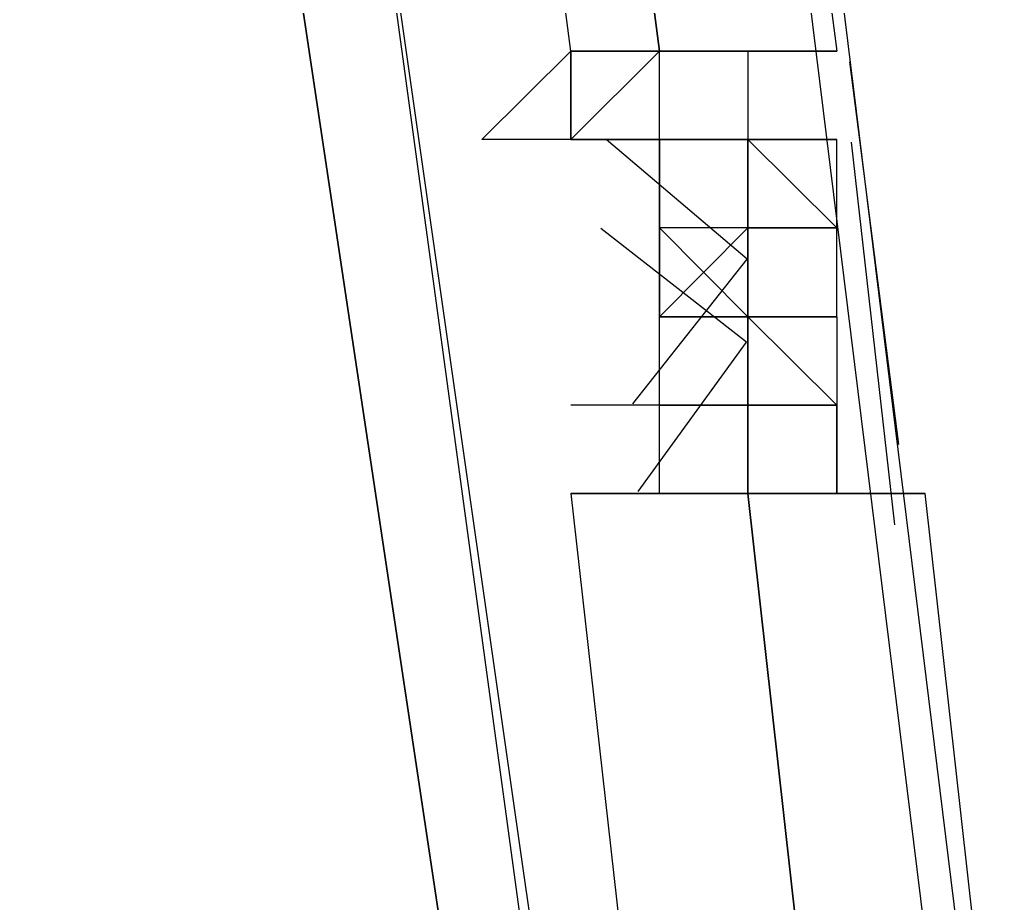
# Model space of a CAD drawing. Header units: feet. Extents: x -84 to 198, y -22 to 181.
# Drawn here: x 136.6237 to 136.7705, y 130.716 to 130.8492 of the extents above; entities that cross this region are included whole.
import ezdxf

# ---------------------------------------------------------------- set-up
doc = ezdxf.new("R2010")
doc.units = ezdxf.units.FT
doc.layers.add('A-LINEA', color=7, linetype='CONTINUOUS')

msp = doc.modelspace()

# ---------------------------------------------------------------- linework, layer by layer
at = {"layer": 'A-LINEA'}
for p, q in [((136.7067, 130.8444), (136.7067, 130.8444)), ((136.7067, 130.8444), (136.7067, 130.8444)), ((136.7067, 130.8311), (136.72, 130.8444)), ((136.7067, 130.8311), (136.7067, 130.8444)), ((136.7067, 130.8444), (136.7067, 130.8311)), ((136.7067, 130.8444), (136.7067, 130.8311)), ((136.7067, 130.8444), (136.7067, 130.8311)), ((136.7067, 130.8444), (136.7067, 130.8444)), ((136.7067, 130.8444), (136.7067, 130.8444)), ((136.7067, 130.8311), (136.72, 130.8444)), ((136.7067, 130.8311), (136.7067, 130.8444)), ((136.7067, 130.8444), (136.7067, 130.8311)), ((136.7067, 130.8444), (136.7067, 130.8311)), ((136.7067, 130.8444), (136.7067, 130.8311)), ((136.72, 130.8444), (136.72, 130.8444)), ((136.72, 130.8444), (136.72, 130.8444)), ((136.72, 130.8444), (136.7333, 130.8444)), ((136.72, 130.8444), (136.72, 130.8444)), ((136.72, 130.8311), (136.72, 130.8444)), ((136.72, 130.8444), (136.72, 130.8444)), ((136.72, 130.8311), (136.72, 130.8444)), ((136.72, 130.8444), (136.72, 130.8444)), ((136.72, 130.8311), (136.72, 130.8444)), ((136.72, 130.8444), (136.72, 130.8444)), ((136.72, 130.8444), (136.72, 130.8444)), ((136.72, 130.8444), (136.72, 130.8444)), ((136.72, 130.8444), (136.7333, 130.8444)), ((136.72, 130.8444), (136.72, 130.8444)), ((136.72, 130.8311), (136.72, 130.8444)), ((136.72, 130.8444), (136.72, 130.8444)), ((136.72, 130.8311), (136.72, 130.8444)), ((136.72, 130.8444), (136.72, 130.8444)), ((136.72, 130.8311), (136.72, 130.8444)), ((136.72, 130.8444), (136.72, 130.8444)), ((136.7333, 130.8444), (136.7333, 130.8444)), ((136.7333, 130.8444), (136.7333, 130.8444)), ((136.7333, 130.8444), (136.7333, 130.8444)), ((136.7333, 130.8444), (136.7333, 130.8444)), ((136.7333, 130.8444), (136.7333, 130.8444)), ((136.7333, 130.8444), (136.7467, 130.8444)), ((136.7333, 130.8444), (136.7333, 130.8444)), ((136.7333, 130.8444), (136.7333, 130.8444)), ((136.7333, 130.8444), (136.7333, 130.8444)), ((136.7333, 130.8444), (136.7333, 130.8444)), ((136.7333, 130.8444), (136.7333, 130.8444)), ((136.7333, 130.8444), (136.7333, 130.8444)), ((136.7467, 130.8444), (136.7333, 130.8444)), ((136.7333, 130.8444), (136.7333, 130.8444)), ((136.7333, 130.8444), (136.7333, 130.8444)), ((136.7333, 130.8444), (136.7333, 130.8444)), ((136.7333, 130.8444), (136.7333, 130.8444)), ((136.7333, 130.8444), (136.7333, 130.8444)), ((136.7333, 130.8444), (136.7467, 130.8444)), ((136.7333, 130.8444), (136.7333, 130.8444)), ((136.7333, 130.8444), (136.7333, 130.8444)), ((136.7333, 130.8444), (136.7333, 130.8444)), ((136.7333, 130.8444), (136.7333, 130.8444)), ((136.7333, 130.8444), (136.7333, 130.8444)), ((136.7333, 130.8444), (136.7333, 130.8444)), ((136.7467, 130.8444), (136.7333, 130.8444)), ((136.7467, 130.8444), (136.7467, 130.8444)), ((136.7467, 130.8444), (136.7467, 130.8444)), ((136.7467, 130.8444), (136.7467, 130.8444)), ((136.7467, 130.8444), (136.7467, 130.8444)), ((136.7467, 130.8444), (136.7467, 130.8444)), ((136.7467, 130.8444), (136.7467, 130.8444)), ((136.7467, 130.8444), (136.7467, 130.8444)), ((136.7467, 130.8444), (136.7467, 130.8444)), ((136.7467, 130.8444), (136.7467, 130.8444)), ((136.7467, 130.8444), (136.7467, 130.8444)), ((136.7467, 130.8444), (136.7467, 130.8444)), ((136.7467, 130.8444), (136.7467, 130.8444)), ((136.7467, 130.8444), (136.7467, 130.8444)), ((136.7467, 130.8444), (136.7467, 130.8444)), ((136.7467, 130.8444), (136.7467, 130.8444)), ((136.7467, 130.8444), (136.7467, 130.8444)), ((136.7467, 130.8444), (136.7467, 130.8444)), ((136.7467, 130.8444), (136.7467, 130.8444)), ((136.7486, 130.8428), (136.756, 130.7852)), ((136.7486, 130.8428), (136.756, 130.7852)), ((136.6933, 130.8311), (136.6933, 130.8311)), ((136.6933, 130.8311), (136.6933, 130.8311)), ((136.7067, 130.8311), (136.7067, 130.8311)), ((136.7067, 130.8311), (136.7067, 130.8311)), ((136.72, 130.8311), (136.7067, 130.8311)), ((136.72, 130.8311), (136.7067, 130.8311)), ((136.7067, 130.8311), (136.7067, 130.8311)), ((136.7067, 130.8311), (136.7067, 130.8311)), ((136.7067, 130.8311), (136.7067, 130.8311)), ((136.7067, 130.8311), (136.7067, 130.8311)), ((136.7067, 130.8311), (136.7067, 130.8311)), ((136.7067, 130.8311), (136.72, 130.8311)), ((136.7067, 130.8311), (136.72, 130.8311)), ((136.7067, 130.8311), (136.7067, 130.8311)), ((136.7067, 130.8311), (136.7067, 130.8311)), ((136.7067, 130.8311), (136.7067, 130.8311)), ((136.72, 130.8311), (136.7067, 130.8311)), ((136.72, 130.8311), (136.7067, 130.8311)), ((136.7067, 130.8311), (136.7067, 130.8311)), ((136.7067, 130.8311), (136.7067, 130.8311)), ((136.7067, 130.8311), (136.7067, 130.8311)), ((136.7067, 130.8311), (136.7067, 130.8311)), ((136.7067, 130.8311), (136.7067, 130.8311)), ((136.7067, 130.8311), (136.72, 130.8311)), ((136.7067, 130.8311), (136.72, 130.8311)), ((136.7067, 130.8311), (136.7067, 130.8311)), ((136.72, 130.8311), (136.72, 130.8311)), ((136.72, 130.8311), (136.72, 130.8311)), ((136.72, 130.8311), (136.72, 130.8311)), ((136.72, 130.8178), (136.72, 130.8311)), ((136.72, 130.8311), (136.72, 130.8311)), ((136.72, 130.8311), (136.72, 130.8311)), ((136.72, 130.8311), (136.72, 130.8311)), ((136.72, 130.8311), (136.72, 130.8311)), ((136.72, 130.8311), (136.7333, 130.8311)), ((136.72, 130.8311), (136.72, 130.8311)), ((136.72, 130.8311), (136.72, 130.8311)), ((136.72, 130.8311), (136.72, 130.8311)), ((136.72, 130.8311), (136.72, 130.8311)), ((136.72, 130.8311), (136.72, 130.8311)), ((136.72, 130.8311), (136.72, 130.8311)), ((136.7333, 130.8311), (136.72, 130.8311)), ((136.7333, 130.8311), (136.72, 130.8311)), ((136.72, 130.8311), (136.72, 130.8311)), ((136.72, 130.8311), (136.72, 130.8311)), ((136.72, 130.8311), (136.72, 130.8311)), ((136.72, 130.8311), (136.72, 130.8311)), ((136.72, 130.8311), (136.72, 130.8311)), ((136.72, 130.8311), (136.72, 130.8311)), ((136.72, 130.8311), (136.72, 130.8311)), ((136.72, 130.8311), (136.72, 130.8178)), ((136.72, 130.8311), (136.72, 130.8311)), ((136.72, 130.8311), (136.7333, 130.8311)), ((136.72, 130.8311), (136.72, 130.8311)), ((136.72, 130.8311), (136.72, 130.8311)), ((136.72, 130.8311), (136.72, 130.8311)), ((136.72, 130.8311), (136.72, 130.8311)), ((136.72, 130.8311), (136.72, 130.8311)), ((136.72, 130.8311), (136.72, 130.8311)), ((136.72, 130.8311), (136.72, 130.8311)), ((136.72, 130.8311), (136.72, 130.8311)), ((136.7333, 130.8311), (136.72, 130.8311)), ((136.72, 130.8311), (136.72, 130.8311)), ((136.72, 130.8311), (136.72, 130.8311)), ((136.72, 130.8311), (136.72, 130.8311)), ((136.72, 130.8311), (136.72, 130.8311)), ((136.72, 130.8311), (136.72, 130.8311)), ((136.72, 130.8311), (136.72, 130.8311)), ((136.72, 130.8311), (136.72, 130.8311)), ((136.72, 130.8178), (136.72, 130.8311)), ((136.72, 130.8311), (136.72, 130.8311)), ((136.72, 130.8311), (136.72, 130.8311)), ((136.72, 130.8311), (136.72, 130.8311)), ((136.72, 130.8311), (136.72, 130.8311)), ((136.72, 130.8311), (136.7333, 130.8311)), ((136.72, 130.8311), (136.72, 130.8311)), ((136.72, 130.8311), (136.72, 130.8311)), ((136.72, 130.8311), (136.72, 130.8311)), ((136.72, 130.8311), (136.72, 130.8311)), ((136.72, 130.8311), (136.72, 130.8311)), ((136.72, 130.8311), (136.72, 130.8311)), ((136.7333, 130.8311), (136.72, 130.8311)), ((136.7333, 130.8311), (136.72, 130.8311)), ((136.72, 130.8311), (136.72, 130.8311)), ((136.72, 130.8311), (136.72, 130.8311)), ((136.72, 130.8311), (136.72, 130.8311)), ((136.72, 130.8311), (136.72, 130.8311)), ((136.72, 130.8311), (136.72, 130.8311)), ((136.72, 130.8311), (136.72, 130.8311)), ((136.72, 130.8311), (136.72, 130.8311)), ((136.72, 130.8311), (136.72, 130.8178)), ((136.72, 130.8311), (136.72, 130.8311)), ((136.72, 130.8311), (136.7333, 130.8311)), ((136.72, 130.8311), (136.72, 130.8311)), ((136.72, 130.8311), (136.72, 130.8311)), ((136.72, 130.8311), (136.72, 130.8311)), ((136.72, 130.8311), (136.72, 130.8311)), ((136.72, 130.8311), (136.72, 130.8311)), ((136.72, 130.8311), (136.72, 130.8311)), ((136.72, 130.8311), (136.72, 130.8311)), ((136.72, 130.8311), (136.72, 130.8311)), ((136.7333, 130.8311), (136.72, 130.8311)), ((136.72, 130.8311), (136.72, 130.8311)), ((136.72, 130.8311), (136.72, 130.8311)), ((136.72, 130.8311), (136.72, 130.8311)), ((136.72, 130.8311), (136.72, 130.8311)), ((136.7333, 130.8311), (136.7333, 130.8311)), ((136.7333, 130.8311), (136.7333, 130.8311)), ((136.7333, 130.8311), (136.7333, 130.8311)), ((136.7467, 130.8311), (136.7333, 130.8311)), ((136.7333, 130.8311), (136.7333, 130.8311)), ((136.7333, 130.8311), (136.7467, 130.8311)), ((136.7333, 130.8311), (136.7333, 130.8311)), ((136.7333, 130.8311), (136.7333, 130.8311)), ((136.7333, 130.8311), (136.7333, 130.8311)), ((136.7333, 130.8311), (136.7333, 130.8311)), ((136.7333, 130.8311), (136.7333, 130.8311)), ((136.7333, 130.8311), (136.7333, 130.8311)), ((136.7333, 130.8311), (136.7333, 130.8311)), ((136.7333, 130.8311), (136.7333, 130.8311)), ((136.7333, 130.8178), (136.7333, 130.8311)), ((136.7333, 130.8311), (136.7333, 130.8311)), ((136.7333, 130.8178), (136.7333, 130.8311)), ((136.7333, 130.8311), (136.7333, 130.8311)), ((136.7333, 130.8311), (136.7333, 130.8311)), ((136.7333, 130.8311), (136.7333, 130.8311)), ((136.7333, 130.8311), (136.7333, 130.8311)), ((136.7333, 130.8311), (136.7333, 130.8311)), ((136.7333, 130.8311), (136.7333, 130.8311)), ((136.7333, 130.8311), (136.7333, 130.8311)), ((136.7333, 130.8178), (136.7333, 130.8311)), ((136.7333, 130.8311), (136.7333, 130.8311)), ((136.7333, 130.8311), (136.7333, 130.8311)), ((136.7333, 130.8311), (136.7333, 130.8311)), ((136.7333, 130.8311), (136.7333, 130.8311)), ((136.7333, 130.8311), (136.7333, 130.8311)), ((136.7333, 130.8311), (136.7333, 130.8311)), ((136.7333, 130.8311), (136.7333, 130.8311)), ((136.7333, 130.8311), (136.7333, 130.8311)), ((136.7333, 130.8311), (136.7333, 130.8311)), ((136.7333, 130.8311), (136.7333, 130.8178)), ((136.7333, 130.8311), (136.7333, 130.8311)), ((136.7333, 130.8311), (136.7333, 130.8311)), ((136.7333, 130.8311), (136.7333, 130.8311)), ((136.7333, 130.8311), (136.7333, 130.8311)), ((136.7333, 130.8311), (136.7467, 130.8178)), ((136.7333, 130.8311), (136.7333, 130.8311)), ((136.7333, 130.8311), (136.7333, 130.8311)), ((136.7333, 130.8311), (136.7333, 130.8311)), ((136.7333, 130.8311), (136.7333, 130.8311)), ((136.7333, 130.8311), (136.7333, 130.8311)), ((136.7333, 130.8311), (136.7333, 130.8311)), ((136.7333, 130.8311), (136.7333, 130.8311)), ((136.7333, 130.8311), (136.7333, 130.8311)), ((136.7333, 130.8311), (136.7333, 130.8311)), ((136.7333, 130.8311), (136.7333, 130.8311)), ((136.7333, 130.8311), (136.7333, 130.8311)), ((136.7333, 130.8311), (136.7333, 130.8311)), ((136.7333, 130.8311), (136.7333, 130.8311)), ((136.7333, 130.8311), (136.7333, 130.8311)), ((136.7333, 130.8311), (136.7333, 130.8311)), ((136.7333, 130.8311), (136.7333, 130.8311)), ((136.7333, 130.8311), (136.7333, 130.8311)), ((136.7467, 130.8311), (136.7333, 130.8311)), ((136.7333, 130.8311), (136.7333, 130.8311)), ((136.7333, 130.8311), (136.7467, 130.8311)), ((136.7333, 130.8311), (136.7333, 130.8311)), ((136.7333, 130.8311), (136.7333, 130.8311)), ((136.7333, 130.8311), (136.7333, 130.8311)), ((136.7333, 130.8311), (136.7333, 130.8311)), ((136.7333, 130.8311), (136.7333, 130.8311)), ((136.7333, 130.8311), (136.7333, 130.8311)), ((136.7333, 130.8311), (136.7333, 130.8311)), ((136.7333, 130.8311), (136.7333, 130.8311)), ((136.7333, 130.8178), (136.7333, 130.8311)), ((136.7333, 130.8311), (136.7333, 130.8311)), ((136.7333, 130.8178), (136.7333, 130.8311)), ((136.7333, 130.8311), (136.7333, 130.8311)), ((136.7333, 130.8311), (136.7333, 130.8311)), ((136.7333, 130.8311), (136.7333, 130.8311)), ((136.7333, 130.8311), (136.7333, 130.8311)), ((136.7333, 130.8311), (136.7333, 130.8311)), ((136.7333, 130.8311), (136.7333, 130.8311)), ((136.7333, 130.8311), (136.7333, 130.8311)), ((136.7333, 130.8178), (136.7333, 130.8311)), ((136.7333, 130.8311), (136.7333, 130.8311)), ((136.7333, 130.8311), (136.7333, 130.8311)), ((136.7333, 130.8311), (136.7333, 130.8311)), ((136.7333, 130.8311), (136.7333, 130.8311)), ((136.7333, 130.8311), (136.7333, 130.8311)), ((136.7333, 130.8311), (136.7333, 130.8311)), ((136.7333, 130.8311), (136.7333, 130.8311)), ((136.7333, 130.8311), (136.7333, 130.8311)), ((136.7333, 130.8311), (136.7333, 130.8311)), ((136.7333, 130.8311), (136.7333, 130.8178)), ((136.7333, 130.8311), (136.7333, 130.8311)), ((136.7333, 130.8311), (136.7333, 130.8311)), ((136.7333, 130.8311), (136.7333, 130.8311)), ((136.7333, 130.8311), (136.7333, 130.8311)), ((136.7333, 130.8311), (136.7467, 130.8178)), ((136.7333, 130.8311), (136.7333, 130.8311)), ((136.7333, 130.8311), (136.7333, 130.8311)), ((136.7333, 130.8311), (136.7333, 130.8311)), ((136.7333, 130.8311), (136.7333, 130.8311)), ((136.7333, 130.8311), (136.7333, 130.8311)), ((136.7333, 130.8311), (136.7333, 130.8311)), ((136.7333, 130.8311), (136.7333, 130.8311)), ((136.7333, 130.8311), (136.7333, 130.8311)), ((136.7333, 130.8311), (136.7333, 130.8311)), ((136.7333, 130.8311), (136.7333, 130.8311)), ((136.7333, 130.8311), (136.7333, 130.8311)), ((136.7333, 130.8311), (136.7333, 130.8311)), ((136.7333, 130.8311), (136.7333, 130.8311)), ((136.7333, 130.8311), (136.7333, 130.8311)), ((136.7467, 130.8311), (136.7467, 130.8311)), ((136.7467, 130.8311), (136.7467, 130.8311)), ((136.7467, 130.8178), (136.7467, 130.8311)), ((136.7467, 130.8311), (136.7467, 130.8311)), ((136.7467, 130.8311), (136.7467, 130.8311)), ((136.7467, 130.8311), (136.7467, 130.8311)), ((136.7467, 130.8311), (136.7467, 130.8311)), ((136.7467, 130.8311), (136.7467, 130.8311)), ((136.7467, 130.8311), (136.7467, 130.8311)), ((136.7467, 130.8311), (136.7467, 130.8311)), ((136.7467, 130.8311), (136.7467, 130.8311)), ((136.7467, 130.8311), (136.7467, 130.8311)), ((136.7467, 130.8178), (136.7467, 130.8311)), ((136.7467, 130.8311), (136.7467, 130.8311)), ((136.7467, 130.8178), (136.7467, 130.8311)), ((136.7467, 130.8178), (136.7467, 130.8311)), ((136.7467, 130.8178), (136.7467, 130.8311)), ((136.7467, 130.8311), (136.7467, 130.8311)), ((136.7467, 130.8311), (136.7467, 130.8311)), ((136.7467, 130.8311), (136.7467, 130.8311)), ((136.7467, 130.8178), (136.7467, 130.8311)), ((136.7467, 130.8311), (136.7467, 130.8311)), ((136.7467, 130.8311), (136.7467, 130.8311)), ((136.7467, 130.8311), (136.7467, 130.8311)), ((136.7467, 130.8311), (136.7467, 130.8311)), ((136.7467, 130.8311), (136.7467, 130.8311)), ((136.7467, 130.8311), (136.7467, 130.8311)), ((136.7467, 130.8311), (136.7467, 130.8311)), ((136.7467, 130.8311), (136.7467, 130.8311)), ((136.7467, 130.8311), (136.7467, 130.8311)), ((136.7467, 130.8178), (136.7467, 130.8311)), ((136.7467, 130.8311), (136.7467, 130.8311)), ((136.7467, 130.8178), (136.7467, 130.8311)), ((136.7467, 130.8178), (136.7467, 130.8311)), ((136.7467, 130.8178), (136.7467, 130.8311)), ((136.7467, 130.8311), (136.7467, 130.8311)), ((136.7489, 130.8307), (136.7554, 130.7731)), ((136.7489, 130.8307), (136.7554, 130.7731)), ((136.72, 130.8178), (136.72, 130.8178)), ((136.7333, 130.8178), (136.72, 130.8178)), ((136.72, 130.8178), (136.72, 130.8178)), ((136.72, 130.8178), (136.72, 130.8178)), ((136.7333, 130.8178), (136.72, 130.8178)), ((136.7333, 130.8178), (136.72, 130.8178)), ((136.72, 130.8178), (136.72, 130.8178)), ((136.72, 130.8178), (136.72, 130.8178)), ((136.7333, 130.8178), (136.72, 130.8178)), ((136.72, 130.8178), (136.72, 130.8044)), ((136.72, 130.8178), (136.72, 130.8178)), ((136.72, 130.8178), (136.72, 130.8178)), ((136.72, 130.8178), (136.72, 130.8178)), ((136.72, 130.8178), (136.72, 130.8178)), ((136.72, 130.8178), (136.72, 130.8178)), ((136.72, 130.8178), (136.72, 130.8178)), ((136.72, 130.8178), (136.72, 130.8178)), ((136.72, 130.8178), (136.72, 130.8178)), ((136.72, 130.8178), (136.72, 130.8178)), ((136.72, 130.8178), (136.72, 130.8178)), ((136.72, 130.8178), (136.72, 130.8178)), ((136.72, 130.8178), (136.72, 130.8178)), ((136.72, 130.8178), (136.72, 130.8178)), ((136.72, 130.8178), (136.72, 130.8178)), ((136.7333, 130.8178), (136.72, 130.8178)), ((136.72, 130.8178), (136.72, 130.8178)), ((136.72, 130.8178), (136.72, 130.8178)), ((136.72, 130.8044), (136.72, 130.8178)), ((136.72, 130.8044), (136.7333, 130.8178)), ((136.72, 130.8178), (136.72, 130.8178)), ((136.7333, 130.8178), (136.72, 130.8178)), ((136.72, 130.8178), (136.72, 130.8178)), ((136.72, 130.8178), (136.72, 130.8178)), ((136.7333, 130.8178), (136.72, 130.8178)), ((136.7333, 130.8178), (136.72, 130.8178)), ((136.72, 130.8178), (136.72, 130.8178)), ((136.72, 130.8178), (136.72, 130.8178)), ((136.7333, 130.8178), (136.72, 130.8178)), ((136.72, 130.8178), (136.72, 130.8044)), ((136.72, 130.8178), (136.72, 130.8178)), ((136.72, 130.8178), (136.72, 130.8178)), ((136.72, 130.8178), (136.72, 130.8178)), ((136.72, 130.8178), (136.72, 130.8178)), ((136.72, 130.8178), (136.72, 130.8178)), ((136.72, 130.8178), (136.72, 130.8178)), ((136.72, 130.8178), (136.72, 130.8178)), ((136.72, 130.8178), (136.72, 130.8178)), ((136.72, 130.8178), (136.72, 130.8178)), ((136.72, 130.8178), (136.72, 130.8178)), ((136.72, 130.8178), (136.72, 130.8178)), ((136.72, 130.8178), (136.72, 130.8178)), ((136.72, 130.8178), (136.72, 130.8178)), ((136.72, 130.8178), (136.72, 130.8178)), ((136.7333, 130.8178), (136.72, 130.8178)), ((136.72, 130.8178), (136.72, 130.8178)), ((136.72, 130.8178), (136.72, 130.8178)), ((136.72, 130.8044), (136.72, 130.8178)), ((136.72, 130.8044), (136.7333, 130.8178)), ((136.7333, 130.8178), (136.7333, 130.8178)), ((136.7333, 130.8178), (136.7333, 130.8178)), ((136.7333, 130.8178), (136.7333, 130.8178)), ((136.7333, 130.8178), (136.7333, 130.8178)), ((136.7333, 130.8178), (136.7333, 130.8178)), ((136.7333, 130.8178), (136.7333, 130.8178)), ((136.7333, 130.8178), (136.7467, 130.8178)), ((136.7333, 130.8044), (136.7333, 130.8178)), ((136.7333, 130.8178), (136.7333, 130.8178)), ((136.7333, 130.8178), (136.7333, 130.8178)), ((136.7333, 130.8178), (136.7333, 130.8178)), ((136.7467, 130.8178), (136.7333, 130.8178)), ((136.7333, 130.8178), (136.7333, 130.8178)), ((136.7333, 130.8178), (136.7333, 130.8178)), ((136.7333, 130.8178), (136.7333, 130.8178)), ((136.7333, 130.8178), (136.7333, 130.8178)), ((136.7333, 130.8178), (136.7333, 130.8178)), ((136.7333, 130.8178), (136.7333, 130.8178)), ((136.7467, 130.8178), (136.7333, 130.8178)), ((136.7333, 130.8178), (136.7333, 130.8178)), ((136.7333, 130.8178), (136.7333, 130.8178)), ((136.7333, 130.8178), (136.7333, 130.8178)), ((136.7333, 130.8178), (136.7333, 130.8178)), ((136.7333, 130.8178), (136.7333, 130.8178)), ((136.7333, 130.8178), (136.7333, 130.8178)), ((136.7333, 130.8178), (136.7333, 130.8178)), ((136.7333, 130.8178), (136.7333, 130.8178)), ((136.7333, 130.8178), (136.7333, 130.8178)), ((136.7333, 130.8178), (136.7333, 130.8178)), ((136.7333, 130.8178), (136.7333, 130.8178)), ((136.7333, 130.8178), (136.7333, 130.8178)), ((136.7333, 130.8178), (136.7333, 130.8178)), ((136.7333, 130.8178), (136.7333, 130.8178)), ((136.7333, 130.8178), (136.7333, 130.8044)), ((136.7333, 130.8178), (136.7333, 130.8178)), ((136.7333, 130.8178), (136.7333, 130.8178)), ((136.7333, 130.8178), (136.7333, 130.8178)), ((136.7333, 130.8178), (136.7333, 130.8178)), ((136.7333, 130.8178), (136.7333, 130.8178)), ((136.7333, 130.8178), (136.7333, 130.8178)), ((136.7333, 130.8178), (136.7333, 130.8178)), ((136.7333, 130.8178), (136.7333, 130.8178)), ((136.7333, 130.8178), (136.7333, 130.8178)), ((136.7333, 130.8178), (136.7333, 130.8178)), ((136.7333, 130.8178), (136.7333, 130.8178)), ((136.7333, 130.8178), (136.7333, 130.8178)), ((136.7333, 130.8178), (136.7333, 130.8178)), ((136.7333, 130.8178), (136.7467, 130.8178)), ((136.7333, 130.8178), (136.7467, 130.8178)), ((136.7467, 130.8178), (136.7333, 130.8178)), ((136.7333, 130.8178), (136.7333, 130.8178)), ((136.7333, 130.8178), (136.7333, 130.8044)), ((136.7333, 130.8044), (136.7333, 130.8178)), ((136.7333, 130.8044), (136.7333, 130.8178)), ((136.7333, 130.8178), (136.7333, 130.8178)), ((136.7333, 130.8178), (136.7333, 130.8178)), ((136.7333, 130.8178), (136.7333, 130.8178)), ((136.7333, 130.8178), (136.7333, 130.8178)), ((136.7333, 130.8178), (136.7333, 130.8178)), ((136.7333, 130.8178), (136.7333, 130.8178)), ((136.7333, 130.8178), (136.7467, 130.8178)), ((136.7333, 130.8044), (136.7333, 130.8178)), ((136.7333, 130.8178), (136.7333, 130.8178)), ((136.7333, 130.8178), (136.7333, 130.8178)), ((136.7333, 130.8178), (136.7333, 130.8178)), ((136.7467, 130.8178), (136.7333, 130.8178)), ((136.7333, 130.8178), (136.7333, 130.8178)), ((136.7333, 130.8178), (136.7333, 130.8178)), ((136.7333, 130.8178), (136.7333, 130.8178)), ((136.7333, 130.8178), (136.7333, 130.8178)), ((136.7333, 130.8178), (136.7333, 130.8178)), ((136.7333, 130.8178), (136.7333, 130.8178)), ((136.7467, 130.8178), (136.7333, 130.8178)), ((136.7333, 130.8178), (136.7333, 130.8178)), ((136.7333, 130.8178), (136.7333, 130.8178)), ((136.7333, 130.8178), (136.7333, 130.8178)), ((136.7333, 130.8178), (136.7333, 130.8178)), ((136.7333, 130.8178), (136.7333, 130.8178)), ((136.7333, 130.8178), (136.7333, 130.8178)), ((136.7333, 130.8178), (136.7333, 130.8178)), ((136.7333, 130.8178), (136.7333, 130.8178)), ((136.7333, 130.8178), (136.7333, 130.8178)), ((136.7333, 130.8178), (136.7333, 130.8178)), ((136.7333, 130.8178), (136.7333, 130.8178)), ((136.7333, 130.8178), (136.7333, 130.8178)), ((136.7333, 130.8178), (136.7333, 130.8178)), ((136.7333, 130.8178), (136.7333, 130.8178)), ((136.7333, 130.8178), (136.7333, 130.8044)), ((136.7333, 130.8178), (136.7333, 130.8178)), ((136.7333, 130.8178), (136.7333, 130.8178)), ((136.7333, 130.8178), (136.7333, 130.8178)), ((136.7333, 130.8178), (136.7333, 130.8178)), ((136.7333, 130.8178), (136.7333, 130.8178)), ((136.7333, 130.8178), (136.7333, 130.8178)), ((136.7333, 130.8178), (136.7333, 130.8178)), ((136.7333, 130.8178), (136.7333, 130.8178)), ((136.7333, 130.8178), (136.7333, 130.8178)), ((136.7333, 130.8178), (136.7333, 130.8178)), ((136.7333, 130.8178), (136.7333, 130.8178)), ((136.7333, 130.8178), (136.7333, 130.8178)), ((136.7333, 130.8178), (136.7333, 130.8178)), ((136.7333, 130.8178), (136.7467, 130.8178)), ((136.7333, 130.8178), (136.7467, 130.8178)), ((136.7467, 130.8178), (136.7333, 130.8178)), ((136.7333, 130.8178), (136.7333, 130.8178)), ((136.7333, 130.8178), (136.7333, 130.8044)), ((136.7333, 130.8044), (136.7333, 130.8178)), ((136.7333, 130.8044), (136.7333, 130.8178)), ((136.7467, 130.8044), (136.7467, 130.8178)), ((136.7467, 130.8178), (136.7467, 130.8178)), ((136.7467, 130.8178), (136.7467, 130.8178)), ((136.7467, 130.8178), (136.7467, 130.8178)), ((136.7467, 130.8178), (136.7467, 130.8178)), ((136.7467, 130.8178), (136.7467, 130.8178)), ((136.7467, 130.8178), (136.7467, 130.8178)), ((136.7467, 130.8178), (136.7467, 130.8178)), ((136.7467, 130.8178), (136.7467, 130.8178)), ((136.7467, 130.8178), (136.7467, 130.8178)), ((136.7467, 130.8178), (136.7467, 130.8178)), ((136.7467, 130.8178), (136.7467, 130.8178)), ((136.7467, 130.8178), (136.7467, 130.8178)), ((136.7467, 130.8178), (136.7467, 130.8178)), ((136.7467, 130.8178), (136.7467, 130.8178)), ((136.7467, 130.8178), (136.7467, 130.8178)), ((136.7467, 130.8178), (136.7467, 130.8178)), ((136.7467, 130.8178), (136.7467, 130.8178)), ((136.7467, 130.8178), (136.7467, 130.8178)), ((136.7467, 130.8178), (136.7467, 130.8178)), ((136.7467, 130.8178), (136.7467, 130.8178)), ((136.7467, 130.8178), (136.7467, 130.8178)), ((136.7467, 130.8178), (136.7467, 130.8178)), ((136.7467, 130.8178), (136.7467, 130.8178)), ((136.7467, 130.8178), (136.7467, 130.8178)), ((136.7467, 130.8178), (136.7467, 130.8178)), ((136.7467, 130.8178), (136.7467, 130.8178)), ((136.7467, 130.8178), (136.7467, 130.8178)), ((136.7467, 130.8178), (136.7467, 130.8178)), ((136.7467, 130.8044), (136.7467, 130.8178)), ((136.7467, 130.8178), (136.7467, 130.8178)), ((136.7467, 130.8178), (136.7467, 130.8178)), ((136.7467, 130.8178), (136.7467, 130.8178)), ((136.7467, 130.8178), (136.7467, 130.8178)), ((136.7467, 130.8178), (136.7467, 130.8178)), ((136.7467, 130.8178), (136.7467, 130.8178)), ((136.7467, 130.8178), (136.7467, 130.8178)), ((136.7467, 130.8178), (136.7467, 130.8178)), ((136.7467, 130.8178), (136.7467, 130.8178)), ((136.7467, 130.8178), (136.7467, 130.8178)), ((136.7467, 130.8178), (136.7467, 130.8178)), ((136.7467, 130.8178), (136.7467, 130.8178)), ((136.7467, 130.8178), (136.7467, 130.8178)), ((136.7467, 130.8178), (136.7467, 130.8178)), ((136.7467, 130.8178), (136.7467, 130.8178)), ((136.7467, 130.8178), (136.7467, 130.8178)), ((136.7467, 130.8178), (136.7467, 130.8178)), ((136.7467, 130.8178), (136.7467, 130.8178)), ((136.7467, 130.8178), (136.7467, 130.8178)), ((136.7467, 130.8178), (136.7467, 130.8178)), ((136.7467, 130.8178), (136.7467, 130.8178)), ((136.7467, 130.8178), (136.7467, 130.8178)), ((136.7467, 130.8178), (136.7467, 130.8178)), ((136.7467, 130.8178), (136.7467, 130.8178)), ((136.7467, 130.8178), (136.7467, 130.8178)), ((136.7467, 130.8178), (136.7467, 130.8178)), ((136.7467, 130.8178), (136.7467, 130.8178)), ((136.7467, 130.8178), (136.7467, 130.8178)), ((136.72, 130.8044), (136.72, 130.8044)), ((136.72, 130.8044), (136.72, 130.8044)), ((136.72, 130.8044), (136.72, 130.8044)), ((136.72, 130.7911), (136.72, 130.8044)), ((136.72, 130.8044), (136.72, 130.8044)), ((136.72, 130.8044), (136.72, 130.8044)), ((136.7333, 130.8044), (136.72, 130.8044)), ((136.72, 130.8044), (136.72, 130.8044)), ((136.72, 130.8044), (136.72, 130.8044)), ((136.72, 130.8044), (136.72, 130.8044)), ((136.7333, 130.8044), (136.72, 130.8044)), ((136.72, 130.8044), (136.72, 130.8044)), ((136.72, 130.8044), (136.7333, 130.8044)), ((136.72, 130.8044), (136.72, 130.8044)), ((136.7333, 130.8044), (136.72, 130.8044)), ((136.72, 130.8044), (136.72, 130.8044)), ((136.7333, 130.8044), (136.72, 130.8044)), ((136.72, 130.8044), (136.72, 130.8044)), ((136.72, 130.8044), (136.72, 130.8044)), ((136.72, 130.8044), (136.72, 130.8044)), ((136.72, 130.7911), (136.72, 130.8044)), ((136.72, 130.8044), (136.72, 130.8044)), ((136.72, 130.8044), (136.72, 130.8044)), ((136.7333, 130.8044), (136.72, 130.8044)), ((136.72, 130.8044), (136.72, 130.8044)), ((136.72, 130.8044), (136.72, 130.8044)), ((136.72, 130.8044), (136.72, 130.8044)), ((136.7333, 130.8044), (136.72, 130.8044)), ((136.72, 130.8044), (136.72, 130.8044)), ((136.72, 130.8044), (136.7333, 130.8044)), ((136.72, 130.8044), (136.72, 130.8044)), ((136.7333, 130.8044), (136.72, 130.8044)), ((136.72, 130.8044), (136.72, 130.8044)), ((136.7333, 130.8044), (136.72, 130.8044)), ((136.7333, 130.8044), (136.7467, 130.8044)), ((136.7333, 130.8044), (136.7467, 130.8044)), ((136.7333, 130.8044), (136.7333, 130.8044)), ((136.7333, 130.8044), (136.7333, 130.8044)), ((136.7333, 130.8044), (136.7333, 130.8044)), ((136.7333, 130.7911), (136.7333, 130.8044)), ((136.7333, 130.8044), (136.7333, 130.8044)), ((136.7333, 130.8044), (136.7333, 130.8044)), ((136.7333, 130.8044), (136.7333, 130.8044)), ((136.7333, 130.8044), (136.7333, 130.8044)), ((136.7333, 130.8044), (136.7333, 130.8044)), ((136.7333, 130.8044), (136.7333, 130.8044)), ((136.7333, 130.8044), (136.7333, 130.8044)), ((136.7333, 130.8044), (136.7333, 130.8044)), ((136.7333, 130.8044), (136.7333, 130.8044)), ((136.7333, 130.8044), (136.7333, 130.8044)), ((136.7333, 130.8044), (136.7333, 130.8044)), ((136.7333, 130.8044), (136.7333, 130.8044)), ((136.7333, 130.8044), (136.7333, 130.8044)), ((136.7333, 130.8044), (136.7467, 130.8044)), ((136.7333, 130.8044), (136.7467, 130.8044)), ((136.7333, 130.8044), (136.7333, 130.8044)), ((136.7333, 130.8044), (136.7333, 130.7911)), ((136.7333, 130.8044), (136.7333, 130.7911)), ((136.7333, 130.8044), (136.7333, 130.7911)), ((136.7333, 130.8044), (136.7333, 130.8044)), ((136.7333, 130.8044), (136.7333, 130.8044)), ((136.7333, 130.8044), (136.7333, 130.8044)), ((136.7333, 130.8044), (136.7333, 130.8044)), ((136.7333, 130.8044), (136.7333, 130.7911)), ((136.7333, 130.8044), (136.7333, 130.8044)), ((136.7333, 130.8044), (136.7333, 130.8044)), ((136.7333, 130.8044), (136.7333, 130.7911)), ((136.7333, 130.8044), (136.7333, 130.8044)), ((136.7333, 130.8044), (136.7333, 130.8044)), ((136.7333, 130.8044), (136.7333, 130.8044)), ((136.7333, 130.8044), (136.7333, 130.8044)), ((136.7333, 130.8044), (136.7333, 130.8044)), ((136.7333, 130.8044), (136.7333, 130.7911)), ((136.7333, 130.7911), (136.7333, 130.8044)), ((136.7467, 130.8044), (136.7333, 130.8044)), ((136.7467, 130.8044), (136.7333, 130.8044)), ((136.7333, 130.8044), (136.7333, 130.8044)), ((136.7333, 130.8044), (136.7333, 130.8044)), ((136.7333, 130.8044), (136.7333, 130.8044)), ((136.7333, 130.8044), (136.7467, 130.8044)), ((136.7333, 130.8044), (136.7333, 130.8044)), ((136.7333, 130.8044), (136.7333, 130.8044)), ((136.7333, 130.8044), (136.7467, 130.8044)), ((136.7333, 130.8044), (136.7467, 130.8044)), ((136.7333, 130.8044), (136.7333, 130.8044)), ((136.7333, 130.8044), (136.7333, 130.8044)), ((136.7333, 130.8044), (136.7333, 130.8044)), ((136.7333, 130.7911), (136.7333, 130.8044)), ((136.7333, 130.8044), (136.7333, 130.8044)), ((136.7333, 130.8044), (136.7333, 130.8044)), ((136.7333, 130.8044), (136.7333, 130.8044)), ((136.7333, 130.8044), (136.7333, 130.8044)), ((136.7333, 130.8044), (136.7333, 130.8044)), ((136.7333, 130.8044), (136.7333, 130.8044)), ((136.7333, 130.8044), (136.7333, 130.8044)), ((136.7333, 130.8044), (136.7333, 130.8044)), ((136.7333, 130.8044), (136.7333, 130.8044)), ((136.7333, 130.8044), (136.7333, 130.8044)), ((136.7333, 130.8044), (136.7333, 130.8044)), ((136.7333, 130.8044), (136.7333, 130.8044)), ((136.7333, 130.8044), (136.7333, 130.8044)), ((136.7333, 130.8044), (136.7467, 130.8044)), ((136.7333, 130.8044), (136.7467, 130.8044)), ((136.7333, 130.8044), (136.7333, 130.8044)), ((136.7333, 130.8044), (136.7333, 130.7911)), ((136.7333, 130.8044), (136.7333, 130.7911)), ((136.7333, 130.8044), (136.7333, 130.7911)), ((136.7333, 130.8044), (136.7333, 130.8044)), ((136.7333, 130.8044), (136.7333, 130.8044)), ((136.7333, 130.8044), (136.7333, 130.8044)), ((136.7333, 130.8044), (136.7333, 130.8044)), ((136.7333, 130.8044), (136.7333, 130.7911)), ((136.7333, 130.8044), (136.7333, 130.8044)), ((136.7333, 130.8044), (136.7333, 130.8044)), ((136.7333, 130.8044), (136.7333, 130.7911)), ((136.7333, 130.8044), (136.7333, 130.8044)), ((136.7333, 130.8044), (136.7333, 130.8044)), ((136.7333, 130.8044), (136.7333, 130.8044)), ((136.7333, 130.8044), (136.7333, 130.8044)), ((136.7333, 130.8044), (136.7333, 130.8044)), ((136.7333, 130.8044), (136.7333, 130.7911)), ((136.7333, 130.7911), (136.7333, 130.8044)), ((136.7467, 130.8044), (136.7333, 130.8044)), ((136.7467, 130.8044), (136.7333, 130.8044)), ((136.7333, 130.8044), (136.7333, 130.8044)), ((136.7333, 130.8044), (136.7333, 130.8044)), ((136.7333, 130.8044), (136.7333, 130.8044)), ((136.7333, 130.8044), (136.7467, 130.8044)), ((136.7333, 130.8044), (136.7333, 130.8044)), ((136.7333, 130.8044), (136.7333, 130.8044)), ((136.7467, 130.8044), (136.7467, 130.8044)), ((136.7467, 130.8044), (136.7467, 130.7911)), ((136.7467, 130.8044), (136.7467, 130.8044)), ((136.7467, 130.8044), (136.7467, 130.8044)), ((136.7467, 130.8044), (136.7467, 130.8044)), ((136.7467, 130.8044), (136.7467, 130.8044)), ((136.7467, 130.8044), (136.7467, 130.8044)), ((136.7467, 130.8044), (136.7467, 130.8044)), ((136.7467, 130.8044), (136.7467, 130.8044)), ((136.7467, 130.8044), (136.7467, 130.8044)), ((136.7467, 130.8044), (136.7467, 130.8044)), ((136.7467, 130.8044), (136.7467, 130.8044)), ((136.7467, 130.8044), (136.7467, 130.8044)), ((136.7467, 130.8044), (136.7467, 130.8044)), ((136.7467, 130.8044), (136.7467, 130.8044)), ((136.7467, 130.8044), (136.7467, 130.8044)), ((136.7467, 130.8044), (136.7467, 130.8044)), ((136.7467, 130.8044), (136.7467, 130.8044)), ((136.7467, 130.8044), (136.7467, 130.8044)), ((136.7467, 130.8044), (136.7467, 130.8044)), ((136.7467, 130.8044), (136.7467, 130.8044)), ((136.7467, 130.8044), (136.7467, 130.8044)), ((136.7467, 130.8044), (136.7467, 130.8044)), ((136.7467, 130.8044), (136.7467, 130.8044)), ((136.7467, 130.8044), (136.7467, 130.8044)), ((136.7467, 130.8044), (136.7467, 130.8044)), ((136.7467, 130.8044), (136.7467, 130.8044)), ((136.7467, 130.8044), (136.7467, 130.8044)), ((136.7467, 130.8044), (136.7467, 130.8044)), ((136.7467, 130.8044), (136.7467, 130.8044)), ((136.7467, 130.8044), (136.7467, 130.8044)), ((136.7467, 130.8044), (136.7467, 130.8044)), ((136.7467, 130.8044), (136.7467, 130.8044)), ((136.7467, 130.8044), (136.7467, 130.8044)), ((136.7467, 130.8044), (136.7467, 130.8044)), ((136.7467, 130.8044), (136.7467, 130.8044)), ((136.7467, 130.8044), (136.7467, 130.8044)), ((136.7467, 130.8044), (136.7467, 130.8044)), ((136.7467, 130.8044), (136.7467, 130.8044)), ((136.7467, 130.8044), (136.7467, 130.8044)), ((136.7467, 130.8044), (136.7467, 130.7911)), ((136.7467, 130.8044), (136.7467, 130.8044)), ((136.7467, 130.8044), (136.7467, 130.8044)), ((136.7467, 130.8044), (136.7467, 130.8044)), ((136.7467, 130.8044), (136.7467, 130.8044)), ((136.7467, 130.8044), (136.7467, 130.8044)), ((136.7467, 130.8044), (136.7467, 130.8044)), ((136.7467, 130.8044), (136.7467, 130.8044)), ((136.7467, 130.8044), (136.7467, 130.8044)), ((136.7467, 130.8044), (136.7467, 130.8044)), ((136.7467, 130.8044), (136.7467, 130.8044)), ((136.7467, 130.8044), (136.7467, 130.8044)), ((136.7467, 130.8044), (136.7467, 130.8044)), ((136.7467, 130.8044), (136.7467, 130.8044)), ((136.7467, 130.8044), (136.7467, 130.8044)), ((136.7467, 130.8044), (136.7467, 130.8044)), ((136.7467, 130.8044), (136.7467, 130.8044)), ((136.7467, 130.8044), (136.7467, 130.8044)), ((136.7467, 130.8044), (136.7467, 130.8044)), ((136.7467, 130.8044), (136.7467, 130.8044)), ((136.7467, 130.8044), (136.7467, 130.8044)), ((136.7467, 130.8044), (136.7467, 130.8044)), ((136.7467, 130.8044), (136.7467, 130.8044)), ((136.7467, 130.8044), (136.7467, 130.8044)), ((136.7467, 130.8044), (136.7467, 130.8044)), ((136.7467, 130.8044), (136.7467, 130.8044)), ((136.7467, 130.8044), (136.7467, 130.8044)), ((136.7467, 130.8044), (136.7467, 130.8044)), ((136.7467, 130.8044), (136.7467, 130.8044)), ((136.7467, 130.8044), (136.7467, 130.8044)), ((136.7467, 130.8044), (136.7467, 130.8044)), ((136.7467, 130.8044), (136.7467, 130.8044)), ((136.7467, 130.8044), (136.7467, 130.8044)), ((136.7467, 130.8044), (136.7467, 130.8044)), ((136.7467, 130.8044), (136.7467, 130.8044)), ((136.7467, 130.8044), (136.7467, 130.8044)), ((136.7467, 130.8044), (136.7467, 130.8044)), ((136.7467, 130.8044), (136.7467, 130.8044)), ((136.72, 130.7911), (136.72, 130.7911)), ((136.72, 130.7911), (136.72, 130.7911)), ((136.72, 130.7911), (136.72, 130.7911)), ((136.72, 130.7911), (136.72, 130.7911)), ((136.72, 130.7911), (136.72, 130.7911)), ((136.72, 130.7911), (136.72, 130.7911)), ((136.72, 130.7911), (136.72, 130.7911)), ((136.72, 130.7911), (136.72, 130.7911)), ((136.72, 130.7911), (136.72, 130.7911)), ((136.72, 130.7911), (136.72, 130.7911)), ((136.72, 130.7911), (136.72, 130.7911)), ((136.72, 130.7911), (136.72, 130.7911)), ((136.72, 130.7911), (136.72, 130.7911)), ((136.72, 130.7911), (136.72, 130.7911)), ((136.72, 130.7911), (136.72, 130.7911)), ((136.7333, 130.7911), (136.72, 130.7911)), ((136.72, 130.7911), (136.72, 130.7911)), ((136.72, 130.7911), (136.72, 130.7911)), ((136.72, 130.7778), (136.72, 130.7911)), ((136.72, 130.7911), (136.72, 130.7911)), ((136.7333, 130.7911), (136.72, 130.7911)), ((136.72, 130.7911), (136.72, 130.7911)), ((136.72, 130.7911), (136.72, 130.7911)), ((136.72, 130.7911), (136.7333, 130.7911)), ((136.72, 130.7911), (136.72, 130.7911)), ((136.72, 130.7911), (136.72, 130.7911)), ((136.72, 130.7911), (136.72, 130.7911)), ((136.72, 130.7911), (136.72, 130.7911)), ((136.72, 130.7911), (136.72, 130.7911)), ((136.72, 130.7911), (136.72, 130.7911)), ((136.72, 130.7911), (136.72, 130.7911)), ((136.72, 130.7911), (136.72, 130.7911)), ((136.72, 130.7911), (136.72, 130.7911)), ((136.72, 130.7911), (136.72, 130.7911)), ((136.72, 130.7911), (136.72, 130.7911)), ((136.72, 130.7911), (136.72, 130.7911)), ((136.72, 130.7911), (136.72, 130.7911)), ((136.72, 130.7911), (136.72, 130.7911)), ((136.72, 130.7911), (136.72, 130.7911)), ((136.72, 130.7911), (136.72, 130.7911)), ((136.72, 130.7911), (136.72, 130.7911)), ((136.72, 130.7911), (136.72, 130.7911)), ((136.7333, 130.7911), (136.72, 130.7911)), ((136.72, 130.7911), (136.72, 130.7911)), ((136.72, 130.7911), (136.72, 130.7911)), ((136.72, 130.7778), (136.72, 130.7911)), ((136.72, 130.7911), (136.72, 130.7911)), ((136.7333, 130.7911), (136.72, 130.7911)), ((136.72, 130.7911), (136.72, 130.7911)), ((136.72, 130.7911), (136.72, 130.7911)), ((136.72, 130.7911), (136.7333, 130.7911)), ((136.72, 130.7911), (136.72, 130.7911)), ((136.72, 130.7911), (136.72, 130.7911)), ((136.72, 130.7911), (136.72, 130.7911)), ((136.7333, 130.7911), (136.7333, 130.7911)), ((136.7333, 130.7911), (136.7333, 130.7911)), ((136.7333, 130.7911), (136.7333, 130.7911)), ((136.7333, 130.7911), (136.7333, 130.7911)), ((136.7333, 130.7911), (136.7333, 130.7911)), ((136.7333, 130.7911), (136.7333, 130.7911)), ((136.7333, 130.7911), (136.7333, 130.7911)), ((136.7333, 130.7911), (136.7333, 130.7911)), ((136.7333, 130.7911), (136.7333, 130.7911)), ((136.7333, 130.7911), (136.7333, 130.7911)), ((136.7333, 130.7911), (136.7333, 130.7911)), ((136.7333, 130.7911), (136.7333, 130.7911)), ((136.7333, 130.7911), (136.7333, 130.7911)), ((136.7333, 130.7911), (136.7333, 130.7911)), ((136.7333, 130.7911), (136.7333, 130.7911)), ((136.7333, 130.7911), (136.7333, 130.7911)), ((136.7333, 130.7911), (136.7333, 130.7911)), ((136.7333, 130.7911), (136.7333, 130.7911)), ((136.7333, 130.7911), (136.7333, 130.7911)), ((136.7333, 130.7911), (136.7333, 130.7911)), ((136.7333, 130.7911), (136.7333, 130.7911)), ((136.7333, 130.7911), (136.7333, 130.7911)), ((136.7333, 130.7911), (136.7333, 130.7911)), ((136.7333, 130.7911), (136.7333, 130.7911)), ((136.7333, 130.7911), (136.7333, 130.7911)), ((136.7333, 130.7911), (136.7333, 130.7911)), ((136.7333, 130.7911), (136.7333, 130.7911)), ((136.7333, 130.7911), (136.7333, 130.7911)), ((136.7333, 130.7911), (136.7333, 130.7911)), ((136.7333, 130.7911), (136.7333, 130.7911)), ((136.7333, 130.7911), (136.7333, 130.7911)), ((136.7467, 130.7911), (136.7333, 130.7911)), ((136.7333, 130.7911), (136.7333, 130.7911)), ((136.7333, 130.7911), (136.7333, 130.7911)), ((136.7333, 130.7911), (136.7333, 130.7911)), ((136.7333, 130.7911), (136.7333, 130.7911)), ((136.7333, 130.7911), (136.7467, 130.7911)), ((136.7333, 130.7911), (136.7333, 130.7911)), ((136.7333, 130.7911), (136.7467, 130.7911)), ((136.7333, 130.7911), (136.7333, 130.7911)), ((136.7333, 130.7911), (136.7333, 130.7911)), ((136.7333, 130.7911), (136.7333, 130.7911)), ((136.7333, 130.7911), (136.7333, 130.7911)), ((136.7333, 130.7911), (136.7333, 130.7911)), ((136.7333, 130.7911), (136.7333, 130.7911)), ((136.7333, 130.7911), (136.7333, 130.7911)), ((136.7333, 130.7911), (136.7333, 130.7911)), ((136.7333, 130.7911), (136.7333, 130.7911)), ((136.7333, 130.7911), (136.7333, 130.7911)), ((136.7333, 130.7911), (136.7333, 130.7911)), ((136.7333, 130.7911), (136.7333, 130.7911)), ((136.7333, 130.7911), (136.7333, 130.7911)), ((136.7333, 130.7911), (136.7333, 130.7911)), ((136.7333, 130.7911), (136.7333, 130.7911)), ((136.7333, 130.7911), (136.7333, 130.7911)), ((136.7333, 130.7911), (136.7333, 130.7911)), ((136.7333, 130.7911), (136.7333, 130.7911)), ((136.7333, 130.7911), (136.7333, 130.7911)), ((136.7333, 130.7911), (136.7333, 130.7911)), ((136.7333, 130.7911), (136.7333, 130.7911)), ((136.7333, 130.7911), (136.7333, 130.7911)), ((136.7333, 130.7911), (136.7333, 130.7911)), ((136.7333, 130.7911), (136.7333, 130.7911)), ((136.7333, 130.7911), (136.7333, 130.7911)), ((136.7333, 130.7911), (136.7333, 130.7911)), ((136.7333, 130.7911), (136.7333, 130.7911)), ((136.7333, 130.7911), (136.7333, 130.7911)), ((136.7333, 130.7911), (136.7333, 130.7911)), ((136.7333, 130.7911), (136.7333, 130.7911)), ((136.7333, 130.7911), (136.7333, 130.7911)), ((136.7333, 130.7911), (136.7333, 130.7911)), ((136.7333, 130.7911), (136.7333, 130.7911)), ((136.7333, 130.7911), (136.7333, 130.7911)), ((136.7333, 130.7911), (136.7333, 130.7911)), ((136.7333, 130.7911), (136.7333, 130.7911)), ((136.7333, 130.7911), (136.7333, 130.7911)), ((136.7333, 130.7911), (136.7333, 130.7911)), ((136.7333, 130.7911), (136.7333, 130.7911)), ((136.7333, 130.7911), (136.7333, 130.7911)), ((136.7333, 130.7911), (136.7333, 130.7911)), ((136.7333, 130.7911), (136.7333, 130.7911)), ((136.7333, 130.7911), (136.7333, 130.7911)), ((136.7467, 130.7911), (136.7333, 130.7911)), ((136.7333, 130.7911), (136.7333, 130.7911)), ((136.7333, 130.7911), (136.7333, 130.7911)), ((136.7333, 130.7911), (136.7333, 130.7911)), ((136.7333, 130.7911), (136.7333, 130.7911)), ((136.7333, 130.7911), (136.7467, 130.7911)), ((136.7333, 130.7911), (136.7333, 130.7911)), ((136.7333, 130.7911), (136.7467, 130.7911)), ((136.7333, 130.7911), (136.7333, 130.7911)), ((136.7333, 130.7911), (136.7333, 130.7911)), ((136.7333, 130.7911), (136.7333, 130.7911)), ((136.7333, 130.7911), (136.7333, 130.7911)), ((136.7333, 130.7911), (136.7333, 130.7911)), ((136.7333, 130.7911), (136.7333, 130.7911)), ((136.7333, 130.7911), (136.7333, 130.7911)), ((136.7333, 130.7911), (136.7333, 130.7911)), ((136.7333, 130.7911), (136.7333, 130.7911)), ((136.7333, 130.7911), (136.7333, 130.7911)), ((136.7333, 130.7911), (136.7333, 130.7911)), ((136.7333, 130.7911), (136.7333, 130.7911)), ((136.7467, 130.7911), (136.7467, 130.7911)), ((136.7467, 130.7911), (136.7467, 130.7911)), ((136.7467, 130.7911), (136.7467, 130.7911)), ((136.7467, 130.7911), (136.7467, 130.7911)), ((136.7467, 130.7911), (136.7467, 130.7911)), ((136.7467, 130.7911), (136.7467, 130.7911)), ((136.7467, 130.7911), (136.7467, 130.7911)), ((136.7467, 130.7911), (136.7467, 130.7911)), ((136.7467, 130.7911), (136.7467, 130.7778)), ((136.7467, 130.7911), (136.7467, 130.7911)), ((136.7467, 130.7911), (136.7467, 130.7911)), ((136.7467, 130.7911), (136.7467, 130.7911)), ((136.7467, 130.7911), (136.7467, 130.7911)), ((136.7467, 130.7911), (136.7467, 130.7911)), ((136.7467, 130.7911), (136.7467, 130.7911)), ((136.7467, 130.7911), (136.7467, 130.7778)), ((136.7467, 130.7911), (136.7467, 130.7911)), ((136.7467, 130.7911), (136.7467, 130.7911)), ((136.7467, 130.7911), (136.7467, 130.7911)), ((136.7467, 130.7911), (136.7467, 130.7911)), ((136.7467, 130.7911), (136.7467, 130.7911)), ((136.7467, 130.7911), (136.7467, 130.7911)), ((136.7467, 130.7911), (136.7467, 130.7911)), ((136.7467, 130.7778), (136.7467, 130.7911)), ((136.7467, 130.7778), (136.7467, 130.7911)), ((136.7467, 130.7778), (136.7467, 130.7911)), ((136.7467, 130.7911), (136.7467, 130.7911)), ((136.7467, 130.7911), (136.7467, 130.7911)), ((136.7467, 130.7911), (136.7467, 130.7911)), ((136.7467, 130.7911), (136.7467, 130.7911)), ((136.7467, 130.7911), (136.7467, 130.7911)), ((136.7467, 130.7911), (136.7467, 130.7911)), ((136.7467, 130.7911), (136.7467, 130.7911)), ((136.7467, 130.7911), (136.7467, 130.7911)), ((136.7467, 130.7911), (136.7467, 130.7778)), ((136.7467, 130.7911), (136.7467, 130.7911)), ((136.7467, 130.7911), (136.7467, 130.7911)), ((136.7467, 130.7911), (136.7467, 130.7911)), ((136.7467, 130.7911), (136.7467, 130.7911)), ((136.7467, 130.7911), (136.7467, 130.7911)), ((136.7467, 130.7911), (136.7467, 130.7911)), ((136.7467, 130.7911), (136.7467, 130.7778)), ((136.7467, 130.7911), (136.7467, 130.7911)), ((136.7467, 130.7911), (136.7467, 130.7911)), ((136.7467, 130.7911), (136.7467, 130.7911)), ((136.7467, 130.7911), (136.7467, 130.7911)), ((136.7467, 130.7911), (136.7467, 130.7911)), ((136.7467, 130.7911), (136.7467, 130.7911)), ((136.7467, 130.7911), (136.7467, 130.7911)), ((136.7467, 130.7778), (136.7467, 130.7911)), ((136.7467, 130.7778), (136.7467, 130.7911)), ((136.7467, 130.7778), (136.7467, 130.7911)), ((136.7067, 130.7778), (136.7067, 130.7778)), ((136.7067, 130.7778), (136.7067, 130.7778)), ((136.7067, 130.7778), (136.7067, 130.7778)), ((136.7067, 130.7778), (136.7067, 130.7778)), ((136.7067, 130.7778), (136.7067, 130.7778)), ((136.7067, 130.7778), (136.7067, 130.7778)), ((136.7067, 130.7778), (136.7067, 130.7778)), ((136.7067, 130.7778), (136.7067, 130.7778)), ((136.72, 130.7778), (136.72, 130.7778)), ((136.72, 130.7778), (136.72, 130.7778)), ((136.72, 130.7778), (136.72, 130.7778)), ((136.72, 130.7778), (136.72, 130.7778)), ((136.72, 130.7778), (136.72, 130.7778)), ((136.72, 130.7778), (136.72, 130.7778)), ((136.72, 130.7778), (136.72, 130.7778)), ((136.72, 130.7778), (136.72, 130.7778)), ((136.72, 130.7778), (136.72, 130.7778)), ((136.72, 130.7778), (136.72, 130.7778)), ((136.72, 130.7778), (136.72, 130.7778)), ((136.72, 130.7778), (136.72, 130.7778)), ((136.72, 130.7778), (136.72, 130.7778)), ((136.72, 130.7778), (136.72, 130.7778)), ((136.7333, 130.7778), (136.7333, 130.7778)), ((136.7333, 130.7778), (136.7333, 130.7778)), ((136.7333, 130.7778), (136.7333, 130.7778)), ((136.7333, 130.7778), (136.7333, 130.7778)), ((136.7333, 130.7778), (136.7333, 130.7778)), ((136.7333, 130.7778), (136.7333, 130.7778)), ((136.7333, 130.7778), (136.7333, 130.7778)), ((136.7333, 130.7778), (136.7333, 130.7778)), ((136.7333, 130.7778), (136.7333, 130.7778)), ((136.7333, 130.7778), (136.7333, 130.7778)), ((136.7467, 130.7778), (136.7467, 130.7778)), ((136.7467, 130.7778), (136.7467, 130.7778)), ((136.7467, 130.7778), (136.7467, 130.7778)), ((136.7467, 130.7778), (136.7467, 130.7778)), ((136.7467, 130.7778), (136.7467, 130.7778)), ((136.7467, 130.7778), (136.7467, 130.7778)), ((136.7467, 130.7778), (136.7467, 130.7778)), ((136.7467, 130.7778), (136.7467, 130.7778)), ((136.7467, 130.7778), (136.7467, 130.7778)), ((136.7467, 130.7778), (136.7467, 130.7778)), ((136.7467, 130.7778), (136.7467, 130.7778)), ((136.7467, 130.7778), (136.7467, 130.7778)), ((136.7467, 130.7778), (136.7467, 130.7778)), ((136.7467, 130.7778), (136.7467, 130.7778))]:
    msp.add_line(p, q, dxfattribs=at)
for points in [[(138.3067, 108.7111), (138.2133, 112.1778), (138.0667, 115.6578), (137.8533, 119.1244), (137.6, 122.5911), (137.28, 126.0578), (136.9067, 129.5244), (136.48, 132.9778), (136, 136.4178), (135.4667, 139.8578), (134.88, 143.2844)], [(138.3067, 108.7111), (138.2133, 112.1778), (138.0667, 115.6578), (137.8533, 119.1244), (137.6, 122.5911), (137.28, 126.0578), (136.9067, 129.5244), (136.48, 132.9778), (136, 136.4178), (135.4667, 139.8578), (134.88, 143.2844)], [(138.3467, 106.2578), (138.2933, 109.6444), (138.1733, 113.0311), (138.0267, 116.4044), (137.8133, 119.7778), (137.5467, 123.1511), (137.2267, 126.5244), (136.8667, 129.8844), (136.4533, 133.2444), (135.9733, 136.5911), (135.4533, 139.9378), (134.88, 143.2711)], [(138.3467, 106.2578), (138.2933, 109.6444), (138.1733, 113.0311), (138.0267, 116.4044), (137.8133, 119.7778), (137.5467, 123.1511), (137.2267, 126.5244), (136.8667, 129.8844), (136.4533, 133.2444), (135.9733, 136.5911), (135.4533, 139.9378), (134.88, 143.2711)], [(136.24, 134.7644), (136.7467, 130.8444), (136.7333, 130.8444), (136.72, 130.8444), (136.2267, 134.7511), (136.2267, 134.7644), (136.24, 134.7644)], [(136.24, 134.7644), (136.7467, 130.8444), (136.7333, 130.8444), (136.72, 130.8444), (136.2267, 134.7511), (136.2267, 134.7644), (136.24, 134.7644)], [(136.2133, 134.7511), (136.72, 130.8444), (136.7067, 130.8444), (136.2, 134.7511), (136.2133, 134.7511)], [(136.2133, 134.7511), (136.72, 130.8444), (136.7067, 130.8444), (136.2, 134.7511), (136.2133, 134.7511)], [(136.0933, 130.8844), (136.12, 130.5911), (136.7067, 130.6711), (136.6667, 130.9511), (136.0933, 130.8844)], [(136.12, 130.5911), (136.0933, 130.8844), (136.6667, 130.9511), (136.7067, 130.6578), (136.12, 130.5911)], [(136.0933, 130.8844), (136.12, 130.5911), (136.7067, 130.6711), (136.6667, 130.9511), (136.0933, 130.8844)], [(136.12, 130.5911), (136.0933, 130.8844), (136.6667, 130.9511), (136.7067, 130.6578), (136.12, 130.5911)], [(136.0933, 130.8711), (136.1333, 130.6044), (136.6933, 130.6711), (136.6533, 130.9378), (136.0933, 130.8711)], [(136.0933, 130.8711), (136.1333, 130.6044), (136.6933, 130.6711), (136.6533, 130.9378), (136.0933, 130.8711)], [(136.1333, 130.6044), (136.1067, 130.8711), (136.6533, 130.9378), (136.6933, 130.6711), (136.1333, 130.6044)], [(136.1333, 130.6044), (136.1067, 130.8711), (136.6533, 130.9378), (136.6933, 130.6711), (136.1333, 130.6044)], [(136.6933, 130.8311), (136.7067, 130.8444), (136.72, 130.8444), (136.7333, 130.8444), (136.7467, 130.8444)], [(136.6933, 130.8311), (136.7067, 130.8444), (136.72, 130.8444), (136.7333, 130.8444), (136.7467, 130.8444)], [(136.7467, 130.8444), (136.7333, 130.8444), (136.7333, 130.8311)], [(136.7467, 130.8444), (136.7333, 130.8444), (136.7333, 130.8311)], [(136.7467, 130.8444), (136.7333, 130.8444), (136.7333, 130.8311)], [(136.7467, 130.8444), (136.7333, 130.8444), (136.7333, 130.8311)], [(136.7467, 130.8311), (136.7333, 130.8311), (136.72, 130.8311), (136.7067, 130.8311), (136.6933, 130.8311)], [(136.7467, 130.8311), (136.7333, 130.8311), (136.72, 130.8311), (136.7067, 130.8311), (136.6933, 130.8311)], [(136.7067, 130.8311), (136.72, 130.8311), (136.72, 130.8178)], [(136.7067, 130.8311), (136.72, 130.8311), (136.72, 130.8178)], [(136.716, 130.7913), (136.7332, 130.8131), (136.712, 130.8311)], [(136.716, 130.7913), (136.7332, 130.8131), (136.712, 130.8311)], [(136.72, 130.8044), (136.72, 130.8044), (136.7333, 130.8044), (136.7333, 130.8178), (136.7333, 130.8178)], [(136.7467, 130.7911), (136.7333, 130.8044), (136.72, 130.8178)], [(136.7333, 130.8178), (136.7333, 130.8044), (136.72, 130.8044)], [(136.72, 130.8044), (136.72, 130.8044), (136.7333, 130.8044), (136.7333, 130.8178), (136.7333, 130.8178)], [(136.7467, 130.7911), (136.7333, 130.8044), (136.72, 130.8178)], [(136.7333, 130.8178), (136.7333, 130.8044), (136.72, 130.8044)], [(136.7168, 130.7781), (136.7331, 130.8006), (136.7112, 130.8177)], [(136.7168, 130.7781), (136.7331, 130.8006), (136.7112, 130.8177)], [(136.7333, 130.8044), (136.7333, 130.8044), (136.7467, 130.8044)], [(136.7333, 130.8044), (136.7333, 130.8044), (136.7467, 130.8044)], [(136.7467, 130.7911), (136.7333, 130.7911), (136.72, 130.7911), (136.7067, 130.7911)], [(136.7467, 130.7911), (136.7333, 130.7911), (136.72, 130.7911), (136.7067, 130.7911)], [(136.72, 130.7778), (136.72, 130.7911), (136.7333, 130.7911)], [(136.7333, 130.7778), (136.7333, 130.7778), (136.7333, 130.7911), (136.72, 130.7911)], [(136.7333, 130.7911), (136.7333, 130.7778), (136.72, 130.7778)], [(136.72, 130.7778), (136.72, 130.7911), (136.7333, 130.7911)], [(136.7333, 130.7778), (136.7333, 130.7778), (136.7333, 130.7911), (136.72, 130.7911)], [(136.7333, 130.7911), (136.7333, 130.7778), (136.72, 130.7778)], [(137.1733, 126.8578), (136.7333, 130.7778), (136.7067, 130.7778), (137.1467, 126.8578), (137.16, 126.8578), (137.1733, 126.8578)], [(136.7067, 130.7778), (136.72, 130.7778), (136.7333, 130.7778), (136.7467, 130.7778), (136.76, 130.7778)], [(137.1733, 126.8578), (136.7333, 130.7778), (136.7067, 130.7778), (137.1467, 126.8578), (137.16, 126.8578), (137.1733, 126.8578)], [(136.7067, 130.7778), (136.72, 130.7778), (136.7333, 130.7778), (136.7467, 130.7778), (136.76, 130.7778)], [(137.2, 126.8578), (136.76, 130.7778), (136.7467, 130.7778), (136.7333, 130.7778), (137.1733, 126.8578), (137.2, 126.8578)], [(137.2, 126.8578), (136.76, 130.7778), (136.7467, 130.7778), (136.7333, 130.7778), (137.1733, 126.8578), (137.2, 126.8578)]]:
    msp.add_lwpolyline(points, dxfattribs=at)

doc.saveas('drawing.dxf')
